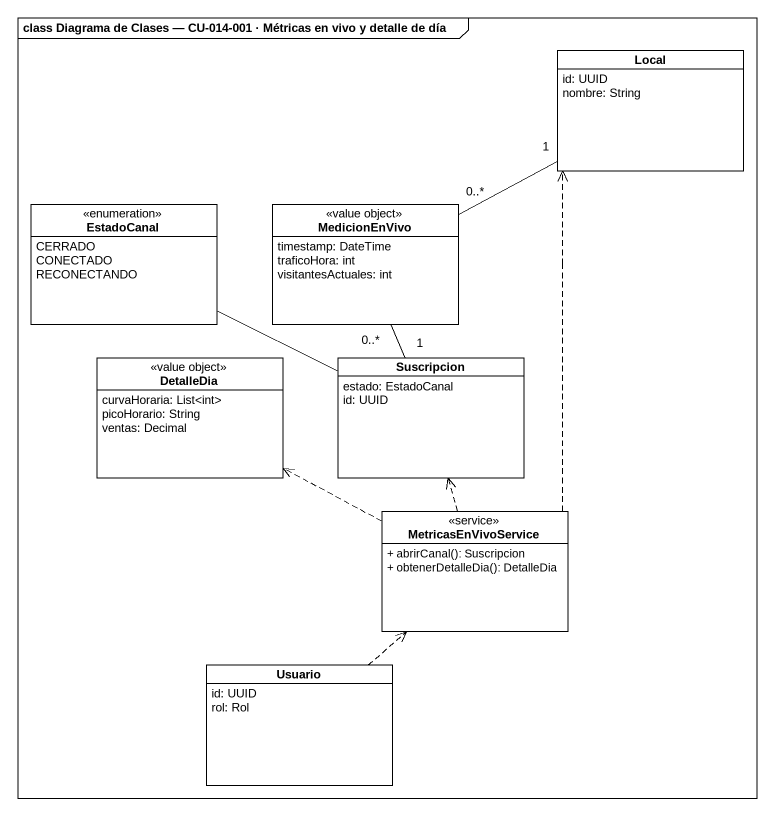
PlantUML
@startuml
mainframe class Diagrama de Clases — CU-014-001 · Métricas en vivo y detalle de día
hide circle
hide empty members
skinparam classAttributeIconSize 0
class Local {
  id: UUID
  nombre: String
}
enum EstadoCanal {
  CERRADO
  CONECTADO
  RECONECTANDO
}
class MedicionEnVivo <<value object>> {
  timestamp: DateTime
  traficoHora: int
  visitantesActuales: int
}
class DetalleDia <<value object>> {
  curvaHoraria: List<int>
  picoHorario: String
  ventas: Decimal
}
class Suscripcion {
  estado: EstadoCanal
  id: UUID
}
class MetricasEnVivoService <<service>> {
  + abrirCanal(): Suscripcion
  + obtenerDetalleDia(): DetalleDia
}
class Usuario {
  id: UUID
  rol: Rol
}
MedicionEnVivo "0..*" -right- "1" Local
Suscripcion -left- EstadoCanal
Suscripcion "1" -up- "0..*" MedicionEnVivo
MetricasEnVivoService .up.> Local
MetricasEnVivoService .left.> DetalleDia
MetricasEnVivoService .up.> Suscripcion
Usuario .up.> MetricasEnVivoService
@enduml
